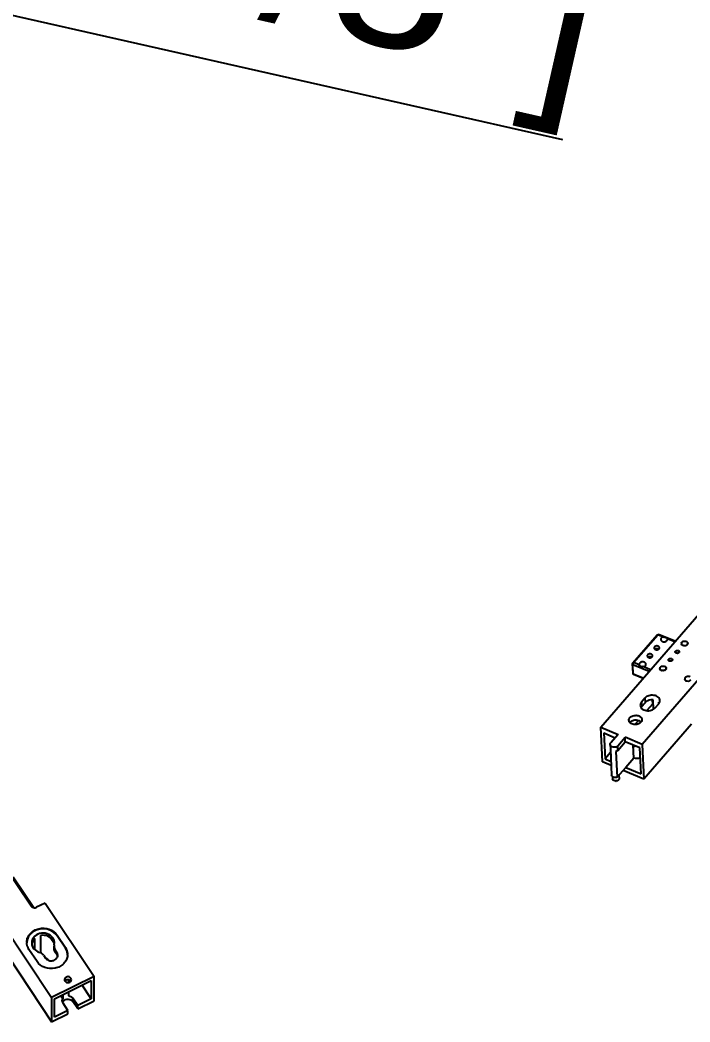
# Model space of a CAD drawing. Header units: millimetres. Extents: x 1409 to 26878, y 589 to 5187.
# Drawn here: x 12255.8 to 12461.2, y 1087 to 1394.4 of the extents above; entities that cross this region are included whole.
import ezdxf

# ---------------------------------------------------------------- set-up
doc = ezdxf.new("R2010")
doc.units = ezdxf.units.MM
doc.layers.add('02___PRT_ALL_AXES', color=7, linetype='Continuous')
doc.styles.get("Standard").update_dxf_attribs({"font": 'arial.ttf'})
doc.dimstyles.new('ISO-25', dxfattribs={"dimtxt": 50, "dimasz": 50, "dimexe": 1.25, "dimexo": 0.625, "dimtad": 1, "dimtxsty": 'Standard', "dimcen": 2.5, "dimadec": 0, "dimazin": 0, "dimtfac": 1, "dimtmove": 0, "dimatfit": 3, "dimfxl": 1, "dimarcsym": 0})

# ---------------------------------------------------------------- blocks, each defined once
blk = doc.blocks.new('*D66')
at = {"color": 0, "lineweight": -2, "transparency": 16777216}
for p, q in [((11954.53, 1463.33), (11905.76, 1474.36)), ((12003.29, 1452.31), (12011.1, 1450.54)), ((12422.23, 1357.59), (12059.87, 1439.52))]:
    blk.add_line(p, q, dxfattribs=at)
at = {"color": 0, "transparency": 16777216}
for points in [[(11956.36, 1471.46), (11952.69, 1455.21), (12003.29, 1452.31)], [(12061.7, 1447.65), (12058.03, 1431.39), (12011.1, 1450.54)]]:
    blk.add_solid(points, dxfattribs=at)
at = {"layer": 'Defpoints', "color": 0, "transparency": 16777216}
for p in [(12003.29, 1452.31), (12011.1, 1450.54)]:
    blk.add_point(p, dxfattribs=at)
at = {"color": 0, "transparency": 16777216, "insert": (12272.82, 1425.7), "char_height": 50, "attachment_point": 5, "rotation": 347.2603}
blk.add_mtext('∅8 [∅3/8"]', dxfattribs=at)

msp = doc.modelspace()

# ---------------------------------------------------------------- linework, layer by layer
at = {"color": 7, "linetype": 'Continuous'}
for p, q in [((12433.8866, 1177.4059), (12611.7682, 1383.209)), ((12624.4875, 1377.899), (12446.6059, 1172.096)), ((12443.737, 1197.1374), (12451.1432, 1205.7061)), ((12443.9407, 1197.2257), (12451.3469, 1205.7944)), ((12451.1432, 1205.7061), (12451.3469, 1205.7944)), ((12451.1995, 1205.754), (12451.4594, 1205.8902)), ((12453.0556, 1205.0811), (12451.3469, 1205.7944)), ((12456.6712, 1203.7669), (12451.5562, 1205.9023)), ((12458.5519, 1203.0587), (12458.5765, 1203.0649)), ((12458.5772, 1203.0555), (12458.5519, 1203.0587)), ((12458.5552, 1203.0272), (12458.5795, 1203.0342)), ((12458.5808, 1203.0248), (12458.5552, 1203.0272)), ((12458.5605, 1202.996), (12458.5843, 1203.0037)), ((12458.5862, 1202.9944), (12458.5605, 1202.996)), ((12458.5677, 1202.965), (12458.5911, 1202.9734)), ((12458.5935, 1202.9641), (12458.5677, 1202.965)), ((12458.5769, 1202.9342), (12458.5997, 1202.9434)), ((12458.6027, 1202.9342), (12458.5769, 1202.9342)), ((12458.5879, 1202.9039), (12458.6102, 1202.9137)), ((12458.6138, 1202.9047), (12458.5879, 1202.9039)), ((12458.6008, 1202.8739), (12458.6225, 1202.8844)), ((12458.6267, 1202.8755), (12458.6008, 1202.8739)), ((12458.6156, 1202.8444), (12458.6366, 1202.8556)), ((12458.6413, 1202.8468), (12458.6156, 1202.8444)), ((12458.6322, 1202.8155), (12458.6526, 1202.8273)), ((12458.6578, 1202.8187), (12458.6322, 1202.8155)), ((12458.6506, 1202.7871), (12458.6702, 1202.7995)), ((12458.676, 1202.7911), (12458.6506, 1202.7871)), ((12458.7964, 1202.6321), (12458.811, 1202.6475)), ((12458.8197, 1202.6405), (12458.7964, 1202.6321)), ((12458.8262, 1202.6092), (12458.8399, 1202.6251)), ((12458.849, 1202.6184), (12458.8262, 1202.6092)), ((12458.8574, 1202.5873), (12458.8701, 1202.6036)), ((12458.8797, 1202.5972), (12458.8574, 1202.5873)), ((12459.2336, 1202.4303), (12459.2356, 1202.4486)), ((12459.2482, 1202.4457), (12459.2336, 1202.4303)), ((12459.2761, 1202.4214), (12459.2769, 1202.4397)), ((12459.6738, 1202.4027), (12459.6647, 1202.4196)), ((12459.678, 1202.4208), (12459.6738, 1202.4027)), ((12459.7182, 1202.4075), (12459.708, 1202.4241)), ((12459.7213, 1202.4257), (12459.7182, 1202.4075)), ((12460.0954, 1202.5097), (12460.077, 1202.5221)), ((12460.0885, 1202.5272), (12460.0954, 1202.5097)), ((12460.1334, 1202.5273), (12460.1142, 1202.5391)), ((12460.1254, 1202.5445), (12460.1334, 1202.5273)), ((12460.4027, 1202.7449), (12460.4195, 1202.7314)), ((12460.444, 1202.7584), (12460.4193, 1202.7632)), ((12460.4264, 1202.7714), (12460.444, 1202.7584)), ((12460.5918, 1203.0576), (12460.5661, 1203.0544)), ((12460.5677, 1203.0638), (12460.5918, 1203.0576)), ((12460.5962, 1203.0891), (12460.5707, 1203.0852)), ((12460.5718, 1203.0946), (12460.5962, 1203.0891)), ((12460.5987, 1203.1207), (12460.5735, 1203.116)), ((12460.5739, 1203.1255), (12460.5987, 1203.1207)), ((12460.5742, 1203.1563), (12460.5993, 1203.1523)), ((12460.5993, 1203.1523), (12460.5743, 1203.1468)), ((12448.9888, 1199.0118), (12448.8751, 1199.0065)), ((12450.938, 1201.1798), (12450.5825, 1201.3282)), ((12451.1049, 1201.46), (12450.9911, 1201.4547)), ((12443.7467, 1193.9789), (12443.6131, 1196.8076)), ((12443.6131, 1196.8076), (12443.6928, 1196.5661)), ((12443.8264, 1193.7374), (12443.6928, 1196.5661)), ((12448.6563, 1194.494), (12443.6928, 1196.5661)), ((12443.737, 1197.1374), (12443.9407, 1197.2257)), ((12445.6494, 1196.5123), (12443.9407, 1197.2257)), ((12443.7467, 1193.9789), (12443.8264, 1193.7374)), ((12443.7529, 1193.9399), (12443.7467, 1193.9789)), ((12443.7529, 1193.9399), (12443.8388, 1193.6594)), ((12443.8388, 1193.6594), (12443.8264, 1193.7374)), ((12446.8951, 1192.4564), (12443.8264, 1193.7374)), ((12446.8155, 1192.3642), (12443.8983, 1193.5821)), ((12451.9392, 1195.408), (12451.9638, 1195.4142)), ((12451.9645, 1195.4048), (12451.9392, 1195.408)), ((12451.9425, 1195.3766), (12451.9668, 1195.3836)), ((12451.9681, 1195.3742), (12451.9425, 1195.3766)), ((12451.9478, 1195.3453), (12451.9716, 1195.353)), ((12451.9735, 1195.3437), (12451.9478, 1195.3453)), ((12451.955, 1195.3143), (12451.9784, 1195.3227)), ((12451.9808, 1195.3135), (12451.955, 1195.3143)), ((12451.9642, 1195.2836), (12451.987, 1195.2927)), ((12451.99, 1195.2836), (12451.9642, 1195.2836)), ((12451.9752, 1195.2532), (12451.9975, 1195.263)), ((12452.0011, 1195.254), (12451.9752, 1195.2532)), ((12451.9881, 1195.2233), (12452.0098, 1195.2337)), ((12452.014, 1195.2248), (12451.9881, 1195.2233)), ((12452.0029, 1195.1938), (12452.0239, 1195.2049)), ((12452.0286, 1195.1961), (12452.0029, 1195.1938)), ((12452.0195, 1195.1648), (12452.0399, 1195.1766)), ((12452.0451, 1195.168), (12452.0195, 1195.1648)), ((12452.0379, 1195.1365), (12452.0575, 1195.1488)), ((12452.0633, 1195.1404), (12452.0379, 1195.1365)), ((12452.1837, 1194.9814), (12452.1983, 1194.9968)), ((12452.207, 1194.9898), (12452.1837, 1194.9814)), ((12452.2135, 1194.9585), (12452.2272, 1194.9744)), ((12452.2363, 1194.9677), (12452.2135, 1194.9585)), ((12452.2447, 1194.9367), (12452.2574, 1194.9529)), ((12452.267, 1194.9465), (12452.2447, 1194.9367)), ((12452.6209, 1194.7796), (12452.6229, 1194.7979)), ((12452.6355, 1194.795), (12452.6209, 1194.7796)), ((12452.6634, 1194.7707), (12452.6642, 1194.789)), ((12453.0611, 1194.752), (12453.052, 1194.7689)), ((12453.0653, 1194.7702), (12453.0611, 1194.752)), ((12453.1055, 1194.7568), (12453.0953, 1194.7734)), ((12453.1086, 1194.775), (12453.1055, 1194.7568)), ((12453.4827, 1194.8591), (12453.4643, 1194.8715)), ((12453.4758, 1194.8765), (12453.4827, 1194.8591)), ((12453.5207, 1194.8766), (12453.5015, 1194.8884)), ((12453.5127, 1194.8938), (12453.5207, 1194.8766)), ((12453.79, 1195.0943), (12453.8068, 1195.0807)), ((12453.8313, 1195.1078), (12453.8066, 1195.1125)), ((12453.8137, 1195.1207), (12453.8313, 1195.1078)), ((12453.9791, 1195.4069), (12453.9534, 1195.4037)), ((12453.955, 1195.4132), (12453.9791, 1195.4069)), ((12453.9835, 1195.4384), (12453.958, 1195.4345)), ((12453.9591, 1195.444), (12453.9835, 1195.4384)), ((12453.986, 1195.47), (12453.9608, 1195.4653)), ((12453.9612, 1195.4748), (12453.986, 1195.47)), ((12453.9615, 1195.5056), (12453.9866, 1195.5017)), ((12453.9866, 1195.5017), (12453.9616, 1195.4962)), ((12459.5708, 1192.222), (12459.5954, 1192.2283)), ((12459.5961, 1192.2188), (12459.5708, 1192.222)), ((12459.5741, 1192.1906), (12459.5984, 1192.1976)), ((12459.5997, 1192.1882), (12459.5741, 1192.1906)), ((12459.5794, 1192.1593), (12459.6032, 1192.1671)), ((12459.6051, 1192.1577), (12459.5794, 1192.1593)), ((12459.5866, 1192.1283), (12459.61, 1192.1368)), ((12459.6124, 1192.1275), (12459.5866, 1192.1283)), ((12459.5958, 1192.0976), (12459.6186, 1192.1068)), ((12459.6216, 1192.0976), (12459.5958, 1192.0976)), ((12459.6068, 1192.0672), (12459.6291, 1192.0771)), ((12459.6327, 1192.068), (12459.6068, 1192.0672)), ((12459.6197, 1192.0373), (12459.6414, 1192.0478)), ((12459.6456, 1192.0389), (12459.6197, 1192.0373)), ((12459.6345, 1192.0078), (12459.6555, 1192.019)), ((12459.6602, 1192.0102), (12459.6345, 1192.0078)), ((12459.6511, 1191.9789), (12459.6714, 1191.9906)), ((12459.6767, 1191.982), (12459.6511, 1191.9789)), ((12459.6694, 1191.9505), (12459.6891, 1191.9629)), ((12459.6949, 1191.9544), (12459.6694, 1191.9505)), ((12459.8153, 1191.7954), (12459.8299, 1191.8109)), ((12459.8386, 1191.8039), (12459.8153, 1191.7954)), ((12459.845, 1191.7726), (12459.8587, 1191.7884)), ((12459.8679, 1191.7817), (12459.845, 1191.7726)), ((12459.8763, 1191.7507), (12459.889, 1191.7669)), ((12459.8986, 1191.7605), (12459.8763, 1191.7507)), ((12460.2525, 1191.5936), (12460.2545, 1191.6119)), ((12460.2671, 1191.6091), (12460.2525, 1191.5936)), ((12460.2949, 1191.5848), (12460.2958, 1191.6031)), ((12460.6927, 1191.566), (12460.6836, 1191.583)), ((12460.6969, 1191.5842), (12460.6927, 1191.566)), ((12460.7371, 1191.5708), (12460.7269, 1191.5874)), ((12460.7402, 1191.5891), (12460.7371, 1191.5708)), ((12461.1143, 1191.6731), (12461.0958, 1191.6855)), ((12461.1074, 1191.6906), (12461.1143, 1191.6731)), ((12461.1523, 1191.6907), (12461.1331, 1191.7024)), ((12461.1443, 1191.7079), (12461.1523, 1191.6907)), ((12447.3841, 1186.3469), (12446.3261, 1185.1228)), ((12446.3261, 1185.1228), (12446.3929, 1183.7084)), ((12447.4509, 1184.9325), (12446.3929, 1183.7084)), ((12447.3841, 1186.3469), (12447.4509, 1184.9325)), ((12449.7249, 1184.5135), (12447.9983, 1182.5158)), ((12449.6646, 1185.7912), (12449.7249, 1184.5135)), ((12449.7249, 1184.5135), (12450.0013, 1184.3981)), ((12450.0697, 1182.9509), (12449.935, 1185.8039)), ((12450.5658, 1183.3528), (12451.6239, 1184.5769)), ((12451.6529, 1184.6285), (12451.6309, 1185.096)), ((12434.3875, 1166.7985), (12433.8866, 1177.4059)), ((12433.8866, 1177.4059), (12439.1863, 1175.1934)), ((12445.4044, 1179.5148), (12444.3079, 1178.2462)), ((12461.6547, 1178.32), (12447.1068, 1161.4886)), ((12434.8013, 1175.6376), (12435.177, 1167.682)), ((12434.8013, 1175.6376), (12438.3057, 1174.1746)), ((12439.1863, 1175.1934), (12436.938, 1172.5922)), ((12439.0578, 1171.7072), (12441.3062, 1174.3085)), ((12441.3729, 1172.8941), (12441.3062, 1174.3085)), ((12446.6059, 1172.096), (12441.3062, 1174.3085)), ((12436.7493, 1172.0908), (12436.8161, 1170.6764)), ((12439.1246, 1170.2929), (12439.0578, 1171.7072)), ((12439.1246, 1170.2929), (12441.3729, 1172.8941)), ((12445.8247, 1171.0357), (12441.3729, 1172.8941)), ((12443.9944, 1167.8706), (12443.8051, 1171.8788)), ((12443.973, 1171.4922), (12443.9578, 1171.815)), ((12446.6059, 1172.096), (12447.1068, 1161.4886)), ((12436.8669, 1169.6372), (12435.177, 1167.682)), ((12436.82, 1170.6303), (12436.8163, 1170.6764)), ((12446.2004, 1163.0801), (12445.8247, 1171.0357)), ((12438.4667, 1160.9059), (12438.4598, 1160.906)), ((12438.5907, 1160.9118), (12438.5976, 1160.9125)), ((12250.4143, 1135.6982), (12259.1643, 1122.5732)), ((12253.7199, 1131.526), (12260.0287, 1122.0628)), ((12263.4699, 1123.476), (12260.8718, 1122.1769)), ((12263.4699, 1123.476), (12278.4699, 1100.976)), ((12250.4795, 1116.9808), (12265.4795, 1094.4808)), ((12262.0387, 1113.4895), (12262.0387, 1108.2171)), ((12266.2996, 1110.9994), (12265.0669, 1112.8485)), ((12248.634, 1112.249), (12265.4795, 1086.9808)), ((12260.3066, 1109.1925), (12260.3066, 1112.6234)), ((12278.4699, 1100.976), (12265.4795, 1094.4808)), ((12278.4699, 1093.476), (12278.4699, 1100.976)), ((12266.3456, 1094.0388), (12277.6039, 1099.668)), ((12270.6227, 1100.0017), (12270.6227, 1099.099)), ((12277.6039, 1094.043), (12274.7914, 1098.2617)), ((12277.6039, 1099.668), (12277.6039, 1094.043)), ((12265.4795, 1094.4808), (12265.4795, 1086.9808)), ((12268.2962, 1095.0141), (12268.8906, 1094.1225)), ((12268.8906, 1095.3113), (12268.8906, 1094.1225)), ((12270.6227, 1096.1773), (12270.6227, 1094.9885)), ((12266.3456, 1088.4138), (12266.3456, 1094.0388)), ((12270.4592, 1090.4706), (12268.9592, 1092.7206)), ((12273.4903, 1091.9861), (12271.9903, 1094.2361)), ((12271.9903, 1093.2361), (12271.9903, 1094.2361)), ((12273.4903, 1090.9861), (12271.9903, 1093.2361)), ((12277.6039, 1094.043), (12273.4903, 1091.9861)), ((12273.4903, 1090.9861), (12278.4699, 1093.476)), ((12273.4903, 1090.9861), (12273.4903, 1091.9861)), ((12265.4795, 1086.9808), (12270.4592, 1089.4706)), ((12270.4592, 1090.4706), (12266.3456, 1088.4138)), ((12270.4592, 1089.4706), (12270.4592, 1090.4706))]:
    msp.add_line(p, q, dxfattribs=at)
for centre, radius, start, end in [((12459.0743, 1203.0976), 0.4989, 182.70362, 183.760881), ((12459.0756, 1203.0978), 0.5002, 184.849196, 187.296388), ((12459.0798, 1203.0983), 0.5044, 188.380926, 190.814669), ((12459.0866, 1203.0997), 0.5114, 191.891196, 194.302671), ((12459.0961, 1203.1023), 0.5212, 195.367379, 197.748415), ((12459.1081, 1203.1062), 0.5339, 198.797839, 201.141111), ((12459.1225, 1203.112), 0.5493, 202.172201, 204.471382), ((12459.1365, 1203.1184), 0.5648, 205.478621, 206.842434), ((12459.1425, 1203.1215), 0.5715, 206.841563, 207.727753), ((12459.1573, 1203.1295), 0.5883, 208.718596, 210.914987), ((12459.1773, 1203.1417), 0.6118, 211.877603, 214.017516), ((12459.1987, 1203.1564), 0.6377, 214.954464, 217.035923), ((12459.3162, 1203.268), 0.8002, 229.058971, 230.848159), ((12459.3399, 1203.2975), 0.8379, 231.629795, 233.36487), ((12459.3629, 1203.3288), 0.8768, 234.122975, 235.806327), ((12459.385, 1203.3619), 0.9167, 236.542024, 238.176266), ((12459.4061, 1203.3964), 0.9571, 238.890759, 240.478659), ((12459.426, 1203.4319), 0.9978, 241.173206, 242.717627), ((12459.5017, 1203.612), 1.1934, 251.737729, 253.108402), ((12459.5117, 1203.6456), 1.2285, 253.710385, 255.054843), ((12459.5201, 1203.6774), 1.2614, 255.645804, 256.966769), ((12459.5268, 1203.7071), 1.2918, 257.547902, 258.848035), ((12459.532, 1203.7343), 1.3195, 259.420508, 260.702407), ((12459.5415, 1203.8282), 1.414, 273.773578, 274.997674), ((12459.5419, 1203.824), 1.4098, 275.541558, 276.029774), ((12459.5422, 1203.8213), 1.4071, 276.029682, 276.768982), ((12459.5433, 1203.8127), 1.3983, 277.314312, 278.54755), ((12459.5454, 1203.7991), 1.3846, 279.09621, 280.337567), ((12459.5872, 1203.6522), 1.2317, 290.168765, 291.510869), ((12459.6001, 1203.6198), 1.1968, 292.111749, 293.479806), ((12459.6139, 1203.5885), 1.1625, 294.093703, 295.225134), ((12459.6194, 1203.5767), 1.1495, 295.226758, 295.492137), ((12459.6316, 1203.5518), 1.1218, 296.115976, 297.544323), ((12459.65, 1203.517), 1.0825, 298.185343, 299.648132), ((12459.6701, 1203.4822), 1.0423, 300.305082, 301.805227), ((12459.6917, 1203.4478), 1.0017, 302.479407, 304.019838), ((12459.7639, 1203.3508), 0.8806, 309.372053, 311.050611), ((12459.7897, 1203.3215), 0.8416, 311.806532, 313.536572), ((12459.816, 1203.2942), 0.8037, 314.315921, 316.099859), ((12459.8364, 1203.2748), 0.7755, 316.907988, 317.516961), ((12459.8455, 1203.2664), 0.7632, 317.515325, 318.746385), ((12459.8687, 1203.2464), 0.7325, 319.572726, 321.470426), ((12459.8946, 1203.2261), 0.6997, 322.325536, 324.282221), ((12460.0396, 1203.1506), 0.5352, 343.94598, 346.285308), ((12460.0522, 1203.1477), 0.5223, 347.333109, 349.710848), ((12460.0598, 1203.1463), 0.5146, 350.776377, 351.247005), ((12460.0628, 1203.1459), 0.5116, 351.245677, 353.184089), ((12460.0694, 1203.1451), 0.5049, 354.25872, 356.690713), ((12460.0755, 1203.1449), 0.4988, 1.309148, 2.703581), ((12460.0738, 1203.1449), 0.5005, 357.774659, 0.220964), ((12448.9862, 1197.852), 1.1598, 95.497787, 95.820746), ((12448.987, 1197.8475), 1.1643, 89.354006, 89.910371), ((12451.1023, 1200.3002), 1.1598, 95.497787, 95.820746), ((12451.103, 1200.2957), 1.1643, 89.354006, 89.910371), ((12452.4616, 1195.447), 0.4989, 182.70362, 183.760881), ((12452.4629, 1195.4471), 0.5002, 184.849196, 187.296388), ((12452.4671, 1195.4477), 0.5044, 188.380926, 190.814669), ((12452.4739, 1195.4491), 0.5114, 191.891196, 194.302671), ((12452.4834, 1195.4516), 0.5212, 195.367379, 197.748415), ((12452.4954, 1195.4556), 0.5339, 198.797839, 201.141111), ((12452.5098, 1195.4613), 0.5493, 202.172201, 204.471382), ((12452.5238, 1195.4678), 0.5648, 205.478621, 206.842434), ((12452.5298, 1195.4708), 0.5715, 206.841563, 207.727753), ((12452.5446, 1195.4788), 0.5883, 208.718596, 210.914987), ((12452.5646, 1195.4911), 0.6118, 211.877603, 214.017516), ((12452.586, 1195.5058), 0.6377, 214.954464, 217.035923), ((12452.7035, 1195.6174), 0.8002, 229.058971, 230.848159), ((12452.7272, 1195.6468), 0.8379, 231.629795, 233.36487), ((12452.7502, 1195.6782), 0.8768, 234.122975, 235.806327), ((12452.7723, 1195.7112), 0.9167, 236.542024, 238.176266), ((12452.7934, 1195.7457), 0.9571, 238.890759, 240.478659), ((12452.8133, 1195.7812), 0.9978, 241.173206, 242.717627), ((12452.889, 1195.9613), 1.1934, 251.737729, 253.108402), ((12452.899, 1195.9949), 1.2285, 253.710385, 255.054843), ((12452.9074, 1196.0268), 1.2614, 255.645804, 256.966769), ((12452.9141, 1196.0564), 1.2918, 257.547902, 258.848035), ((12452.9193, 1196.0836), 1.3195, 259.420508, 260.702407), ((12452.9288, 1196.1776), 1.414, 273.773578, 274.997674), ((12452.9292, 1196.1733), 1.4098, 275.541558, 276.029774), ((12452.9295, 1196.1707), 1.4071, 276.029682, 276.768982), ((12452.9306, 1196.162), 1.3983, 277.314312, 278.54755), ((12452.9327, 1196.1485), 1.3846, 279.09621, 280.337567), ((12452.9745, 1196.0016), 1.2317, 290.168765, 291.510869), ((12452.9874, 1195.9692), 1.1968, 292.111749, 293.479806), ((12453.0012, 1195.9378), 1.1625, 294.093703, 295.225134), ((12453.0067, 1195.926), 1.1495, 295.226758, 295.492137), ((12453.0189, 1195.9011), 1.1218, 296.115976, 297.544323), ((12453.0373, 1195.8663), 1.0825, 298.185343, 299.648132), ((12453.0574, 1195.8315), 1.0423, 300.305082, 301.805227), ((12453.079, 1195.7971), 1.0017, 302.479407, 304.019838), ((12453.1512, 1195.7001), 0.8806, 309.372053, 311.050611), ((12453.177, 1195.6708), 0.8416, 311.806532, 313.536572), ((12453.2033, 1195.6436), 0.8037, 314.315921, 316.099859), ((12453.2237, 1195.6241), 0.7755, 316.907988, 317.516961), ((12453.2328, 1195.6157), 0.7632, 317.515325, 318.746385), ((12453.256, 1195.5958), 0.7325, 319.572726, 321.470426), ((12453.2819, 1195.5755), 0.6997, 322.325536, 324.282221), ((12453.4269, 1195.5), 0.5352, 343.94598, 346.285308), ((12453.4395, 1195.497), 0.5223, 347.333109, 349.710848), ((12453.4471, 1195.4956), 0.5146, 350.776377, 351.247005), ((12453.4501, 1195.4952), 0.5116, 351.245677, 353.184089), ((12453.4567, 1195.4945), 0.5049, 354.25872, 356.690713), ((12453.4628, 1195.4942), 0.4988, 1.309148, 2.703581), ((12453.4611, 1195.4942), 0.5005, 357.774659, 0.220964), ((12460.0932, 1192.261), 0.4989, 182.70362, 183.760881), ((12460.0945, 1192.2611), 0.5002, 184.849196, 187.296388), ((12460.0986, 1192.2617), 0.5044, 188.380926, 190.814669), ((12460.1055, 1192.2631), 0.5114, 191.891196, 194.302671), ((12460.115, 1192.2656), 0.5212, 195.367379, 197.748415), ((12460.127, 1192.2696), 0.5339, 198.797839, 201.141111), ((12460.1414, 1192.2753), 0.5493, 202.172201, 204.471382), ((12460.1554, 1192.2818), 0.5647, 205.478606, 206.836117), ((12460.1614, 1192.2849), 0.5715, 206.83527, 207.727763), ((12460.1762, 1192.2929), 0.5883, 208.718596, 210.914987), ((12460.1962, 1192.3051), 0.6118, 211.877603, 214.017516), ((12460.2176, 1192.3198), 0.6377, 214.954464, 217.035923), ((12460.3351, 1192.4314), 0.8002, 229.058971, 230.848159), ((12460.3587, 1192.4608), 0.8379, 231.629795, 233.36487), ((12460.3818, 1192.4922), 0.8768, 234.122975, 235.806327), ((12460.4039, 1192.5253), 0.9167, 236.542024, 238.176266), ((12460.425, 1192.5598), 0.9571, 238.890759, 240.478659), ((12460.4449, 1192.5953), 0.9978, 241.173206, 242.717627), ((12460.5206, 1192.7754), 1.1934, 251.737729, 253.108402), ((12460.5306, 1192.809), 1.2285, 253.710385, 255.054843), ((12460.539, 1192.8408), 1.2614, 255.645804, 256.966769), ((12460.5457, 1192.8705), 1.2918, 257.547902, 258.848035), ((12460.5509, 1192.8977), 1.3195, 259.420508, 260.702407), ((12460.5604, 1192.9916), 1.414, 273.773578, 274.997674), ((12460.5608, 1192.9874), 1.4098, 275.541558, 276.026988), ((12460.5611, 1192.9847), 1.4071, 276.026894, 276.76898), ((12460.5622, 1192.976), 1.3983, 277.314312, 278.54755), ((12460.5643, 1192.9625), 1.3846, 279.09621, 280.337567), ((12460.606, 1192.8156), 1.2317, 290.168765, 291.510869), ((12460.619, 1192.7832), 1.1968, 292.111749, 293.479806), ((12460.6328, 1192.7519), 1.1626, 294.093718, 295.220094), ((12460.6383, 1192.7401), 1.1495, 295.2217, 295.492133), ((12460.6505, 1192.7152), 1.1218, 296.115976, 297.544323), ((12460.6689, 1192.6804), 1.0825, 298.185343, 299.648132), ((12445.0291, 1166.9949), 4.6196, 103.214997, 105.194166), ((12443.2364, 1174.6411), 3.2339, 283.166965, 291.11648), ((12438.4627, 1162.3283), 1.4223, 269.880493, 271.657387), ((12438.4632, 1162.3166), 1.4105, 271.65223, 275.467557)]:
    msp.add_arc(centre, radius, start, end, dxfattribs=at)
for points, knots in [([(12451.1432, 1205.7061), (12451.1478, 1205.7115), (12451.1646, 1205.7296), (12451.1838, 1205.7458), (12451.1995, 1205.754)], [0, 0, 0, 0, 0.28425952, 1, 1, 1, 1]), ([(12451.3469, 1205.7944), (12451.3561, 1205.8051), (12451.3895, 1205.8413), (12451.4281, 1205.8738), (12451.4594, 1205.8902)], [0, 0, 0, 0, 0.28454662, 1, 1, 1, 1]), ([(12451.4594, 1205.8902), (12451.468, 1205.8947), (12451.4979, 1205.9083), (12451.5347, 1205.9113), (12451.5562, 1205.9023)], [0, 0, 0, 0, 0.29390577, 1, 1, 1, 1]), ([(12448.8686, 1199.0058), (12448.8262, 1199.0015), (12448.6647, 1198.9761), (12448.5075, 1198.9148), (12448.4067, 1198.8481)], [0, 0, 0, 0, 0.26059901, 1, 1, 1, 1]), ([(12449.471, 1198.8978), (12449.4368, 1198.9161), (12449.2884, 1198.9827), (12449.1237, 1199.0104), (12449.0001, 1199.0118)], [0, 0, 0, 0, 0.2386502, 1, 1, 1, 1]), ([(12450.9846, 1201.454), (12450.9422, 1201.4497), (12450.7807, 1201.4243), (12450.6235, 1201.3631), (12450.5227, 1201.2963)], [0, 0, 0, 0, 0.26059901, 1, 1, 1, 1]), ([(12451.5871, 1201.346), (12451.5529, 1201.3643), (12451.4044, 1201.4309), (12451.2398, 1201.4586), (12451.1162, 1201.46)], [0, 0, 0, 0, 0.2386502, 1, 1, 1, 1]), ([(12443.6131, 1196.8076), (12443.6119, 1196.8341), (12443.6185, 1196.8924), (12443.6524, 1197.0067), (12443.6969, 1197.091), (12443.737, 1197.1374)], [0, 0, 0, 0, 0.22246096, 0.48559547, 1, 1, 1, 1]), ([(12443.6928, 1196.5661), (12443.6903, 1196.6191), (12443.7036, 1196.7355), (12443.7548, 1196.9092), (12443.8333, 1197.0784), (12443.9024, 1197.1815), (12443.9407, 1197.2257)], [0, 0, 0, 0, 0.2220414, 0.48469536, 0.75548733, 1, 1, 1, 1]), ([(12443.8983, 1193.5821), (12443.8844, 1193.5879), (12443.8576, 1193.6106), (12443.8442, 1193.6419), (12443.8388, 1193.6594)], [0, 0, 0, 0, 0.4510447, 1, 1, 1, 1]), ([(12452.0012, 1185.5798), (12451.983, 1185.9661), (12451.4765, 1186.7984), (12450.116, 1187.2934), (12448.6163, 1187.2128), (12447.6918, 1186.7029), (12447.3841, 1186.3469)], [0, 0, 0, 0, 0.20830594, 0.46519412, 0.74654448, 1, 1, 1, 1]), ([(12446.3261, 1185.1228), (12446.2628, 1185.0496), (12446.047, 1184.7591), (12445.9363, 1184.3848), (12445.9487, 1184.1199)], [0, 0, 0, 0, 0.2673484, 1, 1, 1, 1]), ([(12445.9487, 1184.1199), (12445.9669, 1183.7336), (12446.4735, 1182.9012), (12447.834, 1182.4063), (12449.3336, 1182.4869), (12450.2582, 1182.9968), (12450.5658, 1183.3528)], [0, 0, 0, 0, 0.20830594, 0.46519412, 0.74654448, 1, 1, 1, 1]), ([(12449.935, 1185.8039), (12449.6951, 1185.8233), (12448.8056, 1185.8057), (12447.8779, 1185.4266), (12447.4509, 1184.9325)], [0, 0, 0, 0, 0.26925521, 1, 1, 1, 1]), ([(12451.6239, 1184.5769), (12451.6872, 1184.6501), (12451.9029, 1184.9405), (12452.0137, 1185.3149), (12452.0012, 1185.5798)], [0, 0, 0, 0, 0.2673484, 1, 1, 1, 1]), ([(12436.7493, 1172.0908), (12436.743, 1172.2232), (12436.7986, 1172.4104), (12436.9063, 1172.5556), (12436.938, 1172.5922)], [0, 0, 0, 0, 0.73291309, 1, 1, 1, 1]), ([(12439.0578, 1171.7072), (12438.904, 1171.5292), (12438.4417, 1171.2743), (12437.6919, 1171.234), (12437.0116, 1171.4814), (12436.7584, 1171.8976), (12436.7493, 1172.0908)], [0, 0, 0, 0, 0.2534789, 0.53480631, 0.7917086, 1, 1, 1, 1]), ([(12439.1246, 1170.2929), (12439.0882, 1170.2508), (12438.9155, 1170.0837), (12438.692, 1169.9748), (12438.5159, 1169.9224)], [0, 0, 0, 0, 0.23246332, 1, 1, 1, 1]), ([(12438.1685, 1160.9375), (12437.995, 1160.9759), (12437.6811, 1161.1063), (12437.5035, 1161.4204), (12437.4966, 1161.5658)], [0, 0, 0, 0, 0.54954575, 1, 1, 1, 1]), ([(12439.3434, 1161.259), (12439.3018, 1161.2109), (12439.093, 1161.0242), (12438.8109, 1160.9329), (12438.5976, 1160.9125)], [0, 0, 0, 0, 0.22894773, 1, 1, 1, 1]), ([(12259.1643, 1122.5732), (12259.3328, 1122.3204), (12259.9157, 1121.9533), (12260.5872, 1122.0346), (12260.8718, 1122.1769)], [0, 0, 0, 0, 0.48838259, 1, 1, 1, 1]), ([(12270.6227, 1094.9885), (12270.7615, 1094.9783), (12271.2841, 1094.8877), (12271.7735, 1094.5614), (12271.9903, 1094.2361)], [0, 0, 0, 0, 0.26267449, 1, 1, 1, 1]), ([(12269.0864, 1093.401), (12269.4432, 1093.8038), (12270.5926, 1094.2414), (12271.696, 1093.6775), (12271.9903, 1093.2361)], [0, 0, 0, 0, 0.50360057, 1, 1, 1, 1])]:
    msp.add_open_spline(points, degree=3, knots=knots, dxfattribs=at)
for points in [[(12446.3929, 1183.7084), (12446.3134, 1183.6165), (12446.2426, 1183.516), (12446.1846, 1183.4093)], [(12451.8129, 1184.88), (12451.7586, 1184.9569), (12451.6972, 1185.0292), (12451.6309, 1185.096)], [(12445.9708, 1167.9431), (12445.3307, 1167.7854), (12444.6443, 1167.7598), (12443.9944, 1167.8706)], [(12438.4598, 1160.906), (12438.3621, 1160.9063), (12438.2638, 1160.9164), (12438.1685, 1160.9375)], [(12439.4944, 1161.6602), (12439.5012, 1161.5175), (12439.4368, 1161.3671), (12439.3434, 1161.259)], [(12269.5483, 1099.5313), (12269.6044, 1099.622), (12269.6778, 1099.7035), (12269.761, 1099.7703)], [(12269.761, 1099.7703), (12269.8787, 1099.8648), (12270.0203, 1099.9337), (12270.1662, 1099.9726)], [(12270.1662, 1099.9726), (12270.4591, 1100.0505), (12270.8071, 1100.0086), (12271.0677, 1099.8538)], [(12271.0677, 1099.8538), (12271.1918, 1099.7801), (12271.304, 1099.6781), (12271.384, 1099.558)], [(12268.7247, 1093.4784), (12268.7247, 1093.7001), (12268.785, 1093.9276), (12268.8906, 1094.1225)], [(12268.9592, 1092.7206), (12268.8125, 1092.9406), (12268.7247, 1093.214), (12268.7247, 1093.4784)], [(12268.8256, 1092.9853), (12268.8878, 1093.1366), (12268.9779, 1093.2786), (12269.0864, 1093.401)]]:
    msp.add_open_spline(points, degree=3, dxfattribs=at)
at = {"layer": '02___PRT_ALL_AXES', "color": 7, "linetype": 'Continuous'}
for p, q in [((12454.3308, 1204.4114), (12454.3019, 1204.5608)), ((12456.5472, 1203.6235), (12454.3019, 1204.5608)), ((12460.2793, 1203.6392), (12460.3689, 1203.5691)), ((12445.6205, 1196.6617), (12445.6494, 1196.5123)), ((12449.1409, 1195.0547), (12446.8957, 1195.9921)), ((12453.6666, 1195.9885), (12453.7562, 1195.9184)), ((12436.82, 1170.6303), (12437.1923, 1162.7455)), ((12438.5159, 1169.9224), (12438.8882, 1162.0375)), ((12437.0535, 1165.6855), (12434.3875, 1166.7985)), ((12435.177, 1167.682), (12436.995, 1166.923)), ((12438.8882, 1162.0375), (12441.5333, 1165.0978)), ((12441.5366, 1165.0271), (12441.5333, 1165.0978)), ((12443.9944, 1167.8706), (12441.5366, 1165.0271)), ((12437.4619, 1162.2998), (12437.4966, 1161.5658)), ((12439.446, 1162.6829), (12439.4943, 1161.6602)), ((12447.1068, 1161.4886), (12440.7187, 1164.1554)), ((12441.5366, 1165.0271), (12446.2004, 1163.0801)), ((12267.1798, 1113.5809), (12269.6798, 1109.8309)), ((12267.1798, 1113.5809), (12267.1798, 1113.3809)), ((12269.6798, 1109.6309), (12267.1798, 1113.3809)), ((12266.2806, 1110.6163), (12266.2312, 1110.188)), ((12266.2312, 1109.513), (12266.2312, 1110.188)), ((12266.2806, 1110.6163), (12266.3491, 1111.2159)), ((12269.6798, 1109.8309), (12269.6798, 1109.6309)), ((12261.0196, 1105.5008), (12258.5196, 1109.2508)), ((12263.102, 1107.3734), (12263.6177, 1106.5998)), ((12267.0818, 1108.3319), (12266.5661, 1109.1054)), ((12266.5661, 1109.1054), (12266.5661, 1108.4304)), ((12267.0818, 1107.6569), (12266.5661, 1108.4304)), ((12267.0818, 1108.3319), (12267.0818, 1107.6569))]:
    msp.add_line(p, q, dxfattribs=at)
for centre, radius, start, end in [((12459.0734, 1203.0978), 0.498, 177.592556, 182.732211), ((12459.0756, 1203.0977), 0.5002, 171.15205, 177.587429), ((12459.0783, 1203.0982), 0.5029, 182.744166, 191.249521), ((12459.09, 1203.0954), 0.5148, 166.761286, 171.143102), ((12459.0928, 1203.1011), 0.5177, 191.252758, 198.452203), ((12459.1167, 1203.089), 0.5422, 161.353814, 166.750536), ((12459.1167, 1203.1093), 0.543, 198.471295, 206.91711), ((12459.1428, 1203.0804), 0.5697, 158.066642, 161.369995), ((12459.4361, 1202.827), 0.9624, 125.129941, 127.527479), ((12459.5213, 1203.6827), 1.2667, 256.960488, 258.8102), ((12459.6264, 1203.5597), 1.1312, 294.196163, 296.197562), ((12459.7695, 1202.8879), 0.9079, 55.837649, 59.128234), ((12459.8605, 1203.006), 0.7586, 45.062425, 47.923574), ((12459.8903, 1203.0357), 0.7166, 40.803839, 45.075628), ((12460.0313, 1203.1323), 0.545, 21.496734, 24.960553), ((12460.0433, 1203.1371), 0.532, 17.9648, 21.496191), ((12460.0583, 1203.1418), 0.5163, 10.612977, 17.980912), ((12460.0605, 1203.147), 0.514, 347.061968, 351.14525), ((12460.0719, 1203.1444), 0.5025, 2.741881, 10.606479), ((12460.0745, 1203.1448), 0.4998, 351.149871, 358.835704), ((12460.0762, 1203.1447), 0.4981, 358.841957, 2.731976), ((12452.8234, 1195.1764), 0.9624, 125.129941, 127.527479), ((12453.1568, 1195.2373), 0.9079, 55.837649, 59.128234), ((12453.2478, 1195.3553), 0.7586, 45.062425, 47.923574), ((12453.2776, 1195.385), 0.7166, 40.803839, 45.075628), ((12452.4607, 1195.4472), 0.498, 177.592556, 182.732211), ((12452.4629, 1195.447), 0.5002, 171.15205, 177.587429), ((12452.4656, 1195.4475), 0.5029, 182.744166, 191.249521), ((12452.4773, 1195.4447), 0.5148, 166.761286, 171.143102), ((12452.4801, 1195.4504), 0.5177, 191.252758, 198.452203), ((12452.504, 1195.4383), 0.5422, 161.353814, 166.750536), ((12452.504, 1195.4586), 0.543, 198.471295, 206.91711), ((12452.5301, 1195.4297), 0.5697, 158.066642, 161.369995), ((12452.9086, 1196.032), 1.2667, 256.960488, 258.8102), ((12453.0137, 1195.909), 1.1312, 294.196163, 296.197562), ((12453.4186, 1195.4817), 0.545, 21.496734, 24.960553), ((12453.4306, 1195.4864), 0.532, 17.9648, 21.496191), ((12453.4456, 1195.4911), 0.5163, 10.612977, 17.980912), ((12453.4478, 1195.4963), 0.514, 347.061968, 351.14525), ((12453.4592, 1195.4937), 0.5025, 2.741881, 10.606479), ((12453.4618, 1195.4941), 0.4998, 351.149871, 358.835704), ((12453.4635, 1195.494), 0.4981, 358.841957, 2.731976), ((12460.4549, 1191.9904), 0.9624, 125.129941, 127.527479), ((12460.0923, 1192.2612), 0.498, 177.592556, 182.732211), ((12460.0945, 1192.2611), 0.5002, 171.15205, 177.587429), ((12460.0972, 1192.2616), 0.5029, 182.744166, 191.249521), ((12460.1089, 1192.2588), 0.5148, 166.761286, 171.143102), ((12460.1117, 1192.2645), 0.5177, 191.252758, 198.452203), ((12460.1464, 1192.2493), 0.5534, 158.012063, 166.699688), ((12460.1356, 1192.2727), 0.543, 198.471295, 206.91711), ((12460.5402, 1192.846), 1.2667, 256.960488, 258.8102), ((12460.6453, 1192.7231), 1.1312, 294.196163, 296.197562), ((12443.9352, 1178.0019), 1.4358, 139.147772, 142.942338), ((12437.806, 1162.8204), 0.6183, 186.954405, 190.257429), ((12261.6013, 1111.4161), 3.7516, 180.003287, 183.016956), ((12263.7004, 1110.539), 2.6494, 8.889018, 14.040329), ((12268.1043, 1109.5123), 1.8731, 179.980062, 182.732276), ((12265.7162, 1106.7461), 1.6414, 23.795461, 33.70389), ((12265.7804, 1106.7741), 1.5715, 13.076667, 23.804619), ((12265.8428, 1107.4656), 1.507, 0.011071, 11.524019), ((12266.6104, 1107.6657), 3.7394, 356.835615, 0.002692), ((12263.0249, 1104.7133), 1.89, 42.425977, 54.018742)]:
    msp.add_arc(centre, radius, start, end, dxfattribs=at)
for points, knots in [([(12453.0556, 1205.0811), (12452.9886, 1205.069), (12452.7445, 1205.0075), (12452.5121, 1204.8729), (12452.3916, 1204.7336)], [0, 0, 0, 0, 0.27001258, 1, 1, 1, 1]), ([(12453.0556, 1205.0811), (12453.1889, 1205.105), (12453.3986, 1205.0842), (12453.6555, 1205.007), (12453.8358, 1204.9378), (12453.9967, 1204.8657), (12454.1334, 1204.787), (12454.2416, 1204.6886), (12454.2867, 1204.6049), (12454.3019, 1204.5608)], [0, 0, 0, 0, 0.28641113, 0.43041055, 0.56890615, 0.69428466, 0.80343928, 0.90142372, 1, 1, 1, 1]), ([(12450.3341, 1202.0527), (12450.2934, 1202.0056), (12450.2277, 1201.9018), (12450.2069, 1201.7795), (12450.2096, 1201.7218)], [0, 0, 0, 0, 0.51854118, 1, 1, 1, 1]), ([(12451.8578, 1201.7996), (12451.8548, 1201.862), (12451.8172, 1201.992), (12451.6809, 1202.1529), (12451.4838, 1202.2713), (12451.2451, 1202.3392), (12450.9864, 1202.3511), (12450.662, 1202.2949), (12450.4356, 1202.1702), (12450.3341, 1202.0527)], [0, 0, 0, 0, 0.10103983, 0.21092981, 0.33371124, 0.46798543, 0.6086167, 0.74872871, 1, 1, 1, 1]), ([(12452.3916, 1204.7336), (12452.3398, 1204.6737), (12452.2562, 1204.5415), (12452.2297, 1204.3859), (12452.2332, 1204.3124)], [0, 0, 0, 0, 0.51853254, 1, 1, 1, 1]), ([(12452.2332, 1204.3124), (12452.2369, 1204.233), (12452.2848, 1204.0675), (12452.4582, 1203.8627), (12452.7092, 1203.712), (12453.0129, 1203.6256), (12453.3422, 1203.6105), (12453.755, 1203.6821), (12454.0431, 1203.8407), (12454.1723, 1203.9902)], [0, 0, 0, 0, 0.10103961, 0.21092869, 0.33371101, 0.46798496, 0.60861607, 0.74872819, 1, 1, 1, 1]), ([(12454.1723, 1203.9902), (12454.2242, 1204.0502), (12454.3078, 1204.1823), (12454.3343, 1204.3379), (12454.3308, 1204.4114)], [0, 0, 0, 0, 0.5185327, 1, 1, 1, 1]), ([(12448.2181, 1199.6045), (12448.1773, 1199.5574), (12448.1116, 1199.4536), (12448.0908, 1199.3313), (12448.0935, 1199.2736)], [0, 0, 0, 0, 0.51854118, 1, 1, 1, 1]), ([(12448.0935, 1199.2736), (12448.0965, 1199.2112), (12448.1341, 1199.0811), (12448.2704, 1198.9203), (12448.4675, 1198.8018), (12448.7061, 1198.734), (12448.9649, 1198.7221), (12449.2893, 1198.7783), (12449.5156, 1198.903), (12449.6172, 1199.0204)], [0, 0, 0, 0, 0.10103983, 0.21092981, 0.33371124, 0.46798543, 0.6086167, 0.74872871, 1, 1, 1, 1]), ([(12449.7417, 1199.3514), (12449.7388, 1199.4137), (12449.7011, 1199.5438), (12449.5648, 1199.7047), (12449.3677, 1199.8231), (12449.1291, 1199.891), (12448.8703, 1199.9029), (12448.546, 1199.8466), (12448.3196, 1199.722), (12448.2181, 1199.6045)], [0, 0, 0, 0, 0.10103983, 0.21092981, 0.33371124, 0.46798543, 0.6086167, 0.74872871, 1, 1, 1, 1]), ([(12449.6172, 1199.0204), (12449.6579, 1199.0675), (12449.7236, 1199.1714), (12449.7444, 1199.2936), (12449.7417, 1199.3514)], [0, 0, 0, 0, 0.51854118, 1, 1, 1, 1]), ([(12450.2096, 1201.7218), (12450.2125, 1201.6594), (12450.2502, 1201.5293), (12450.3865, 1201.3685), (12450.5836, 1201.25), (12450.8222, 1201.1822), (12451.081, 1201.1703), (12451.4053, 1201.2265), (12451.6317, 1201.3512), (12451.7332, 1201.4686)], [0, 0, 0, 0, 0.10103983, 0.21092981, 0.33371124, 0.46798543, 0.6086167, 0.74872871, 1, 1, 1, 1]), ([(12451.7332, 1201.4686), (12451.774, 1201.5157), (12451.8397, 1201.6196), (12451.8605, 1201.7419), (12451.8578, 1201.7996)], [0, 0, 0, 0, 0.51854118, 1, 1, 1, 1]), ([(12457.8565, 1200.2988), (12457.7796, 1200.2098), (12457.5484, 1200.0823), (12457.1735, 1200.0622), (12456.8334, 1200.186), (12456.7068, 1200.394), (12456.7022, 1200.4906)], [0, 0, 0, 0, 0.25351061, 0.5348291, 0.79170859, 1, 1, 1, 1]), ([(12456.7966, 1200.7413), (12456.8735, 1200.8303), (12457.1047, 1200.9578), (12457.4796, 1200.9779), (12457.8197, 1200.8541), (12457.9463, 1200.6461), (12457.9509, 1200.5495)], [0, 0, 0, 0, 0.25351061, 0.5348291, 0.79170859, 1, 1, 1, 1]), ([(12445.7789, 1197.0829), (12445.7271, 1197.023), (12445.6435, 1196.8908), (12445.617, 1196.7352), (12445.6205, 1196.6617)], [0, 0, 0, 0, 0.5185327, 1, 1, 1, 1]), ([(12446.8957, 1195.9921), (12446.7626, 1195.9681), (12446.5648, 1195.9323), (12446.3004, 1195.9406), (12446.0546, 1196.0052), (12445.8523, 1196.1642), (12445.7159, 1196.3583), (12445.667, 1196.4615), (12445.6494, 1196.5123)], [0, 0, 0, 0, 0.27044566, 0.39982475, 0.52602569, 0.77341217, 0.89241083, 1, 1, 1, 1]), ([(12447.7181, 1196.7608), (12447.7144, 1196.8401), (12447.6664, 1197.0057), (12447.493, 1197.2104), (12447.2421, 1197.3612), (12446.9384, 1197.4475), (12446.6091, 1197.4627), (12446.1963, 1197.3911), (12445.9082, 1197.2324), (12445.7789, 1197.0829)], [0, 0, 0, 0, 0.10103961, 0.21092869, 0.33371101, 0.46798496, 0.60861607, 0.74872819, 1, 1, 1, 1]), ([(12446.8957, 1195.9921), (12446.9627, 1196.0041), (12447.2068, 1196.0656), (12447.4392, 1196.2002), (12447.5596, 1196.3395)], [0, 0, 0, 0, 0.27001258, 1, 1, 1, 1]), ([(12447.5596, 1196.3395), (12447.6115, 1196.3995), (12447.6951, 1196.5317), (12447.7216, 1196.6873), (12447.7181, 1196.7608)], [0, 0, 0, 0, 0.51853254, 1, 1, 1, 1]), ([(12455.7405, 1197.8506), (12455.6635, 1197.7616), (12455.4324, 1197.6341), (12455.0575, 1197.614), (12454.7174, 1197.7377), (12454.5908, 1197.9458), (12454.5862, 1198.0423)], [0, 0, 0, 0, 0.25351061, 0.5348291, 0.79170859, 1, 1, 1, 1]), ([(12454.6805, 1198.2931), (12454.7575, 1198.3821), (12454.9886, 1198.5096), (12455.3635, 1198.5297), (12455.7036, 1198.4059), (12455.8302, 1198.1979), (12455.8348, 1198.1013)], [0, 0, 0, 0, 0.25351061, 0.5348291, 0.79170859, 1, 1, 1, 1]), ([(12442.7824, 1180.3554), (12443.0286, 1180.6402), (12443.7682, 1181.0481), (12444.9679, 1181.1126), (12446.0563, 1180.7166), (12446.4616, 1180.0507), (12446.4761, 1179.7417)], [0, 0, 0, 0, 0.25345552, 0.53480588, 0.79169406, 1, 1, 1, 1]), ([(12442.4806, 1179.553), (12442.4706, 1179.765), (12442.5592, 1180.0645), (12442.7318, 1180.2968), (12442.7824, 1180.3554)], [0, 0, 0, 0, 0.7326516, 1, 1, 1, 1]), ([(12446.1743, 1178.9394), (12445.9281, 1178.6546), (12445.1885, 1178.2467), (12443.9888, 1178.1822), (12442.9004, 1178.5781), (12442.4951, 1179.244), (12442.4806, 1179.553)], [0, 0, 0, 0, 0.25345552, 0.53480588, 0.79169406, 1, 1, 1, 1]), ([(12442.8492, 1178.941), (12443.1921, 1179.3378), (12444.2781, 1179.7878), (12445.4137, 1179.602), (12445.8816, 1179.3156)], [0, 0, 0, 0, 0.48874819, 1, 1, 1, 1]), ([(12446.4761, 1179.7417), (12446.4861, 1179.5298), (12446.3975, 1179.2303), (12446.2249, 1178.998), (12446.1743, 1178.9394)], [0, 0, 0, 0, 0.7326516, 1, 1, 1, 1]), ([(12438.8882, 1162.0375), (12438.7613, 1161.9997), (12438.2715, 1161.9145), (12437.7174, 1162.045), (12437.445, 1162.2902)], [0, 0, 0, 0, 0.26543686, 1, 1, 1, 1]), ([(12257.8497, 1111.4159), (12257.8497, 1111.8882), (12258.0372, 1112.8568), (12258.8353, 1114.126), (12260.0514, 1115.097), (12262.0457, 1115.8683), (12264.7999, 1115.741), (12266.6187, 1114.4226), (12267.1798, 1113.5809)], [0, 0, 0, 0, 0.11565564, 0.23499568, 0.35995321, 0.49005656, 0.75229482, 1, 1, 1, 1]), ([(12267.1798, 1113.3809), (12266.6414, 1114.1886), (12264.9218, 1115.472), (12262.2906, 1115.6819), (12260.3344, 1115.0401), (12259.0967, 1114.1843), (12258.2177, 1113.0314), (12257.9322, 1112.1218), (12257.8771, 1111.6685)], [0, 0, 0, 0, 0.24653851, 0.50779566, 0.63809011, 0.76380072, 0.88403199, 1, 1, 1, 1]), ([(12266.3495, 1111.2159), (12266.3496, 1111.5633), (12266.2038, 1112.2772), (12265.3736, 1113.5234), (12263.5379, 1114.4237), (12261.1592, 1114.1419), (12259.9296, 1113.0326), (12259.6151, 1112.3736)], [0, 0, 0, 0, 0.11655664, 0.23706959, 0.49198153, 0.75502911, 1, 1, 1, 1]), ([(12265.9718, 1111.9108), (12265.6096, 1112.5297), (12264.356, 1113.5307), (12262.7867, 1113.6438), (12262.0387, 1113.4895)], [0, 0, 0, 0, 0.48425244, 1, 1, 1, 1]), ([(12258.5196, 1109.2508), (12258.421, 1109.3987), (12258.071, 1110.0021), (12257.8822, 1110.7002), (12257.8549, 1111.2186)], [0, 0, 0, 0, 0.25508366, 1, 1, 1, 1]), ([(12259.3498, 1111.2159), (12259.3499, 1110.5868), (12259.8716, 1109.2485), (12261.0781, 1108.534), (12261.7339, 1108.3429)], [0, 0, 0, 0, 0.47944173, 1, 1, 1, 1]), ([(12269.6798, 1109.8309), (12269.7878, 1109.669), (12270.1666, 1109.0075), (12270.3497, 1108.2328), (12270.3497, 1107.6659)], [0, 0, 0, 0, 0.25553988, 1, 1, 1, 1]), ([(12270.344, 1107.4593), (12270.3183, 1106.995), (12270.0848, 1106.0521), (12269.2477, 1104.8358), (12268.0203, 1103.9176), (12266.0421, 1103.2061), (12263.3438, 1103.372), (12261.5704, 1104.6747), (12261.0196, 1105.5008)], [0, 0, 0, 0, 0.11576306, 0.23549866, 0.36080742, 0.49101129, 0.75282248, 1, 1, 1, 1]), ([(12263.102, 1107.3734), (12263.0259, 1107.4875), (12262.667, 1107.9277), (12262.1451, 1108.2232), (12261.7339, 1108.3429)], [0, 0, 0, 0, 0.24261174, 1, 1, 1, 1]), ([(12263.6177, 1106.5998), (12263.8421, 1106.2632), (12264.5697, 1105.736), (12265.6714, 1105.6841), (12266.4691, 1105.9948), (12267.1006, 1106.4911), (12267.3497, 1107.0884), (12267.3497, 1107.4659)], [0, 0, 0, 0, 0.24869238, 0.51195581, 0.64256657, 0.76800981, 1, 1, 1, 1]), ([(12270.3445, 1107.6637), (12270.3171, 1108.1821), (12270.1281, 1108.8798), (12269.7784, 1109.4831), (12269.6798, 1109.6309)], [0, 0, 0, 0, 0.74504725, 1, 1, 1, 1]), ([(12271.384, 1100.433), (12271.2662, 1100.6098), (12270.8831, 1100.8864), (12270.1994, 1100.9194), (12269.601, 1100.5995), (12269.4247, 1100.1765), (12269.4247, 1099.9784)], [0, 0, 0, 0, 0.2494945, 0.5135215, 0.76731349, 1, 1, 1, 1]), ([(12269.5654, 1099.5237), (12269.6833, 1099.3469), (12270.0663, 1099.0703), (12270.75, 1099.0373), (12271.3484, 1099.3573), (12271.5247, 1099.7802), (12271.5247, 1099.9784)], [0, 0, 0, 0, 0.2494945, 0.5135215, 0.76731349, 1, 1, 1, 1])]:
    msp.add_open_spline(points, degree=3, knots=knots, dxfattribs=at)
for points in [[(12458.6143, 1203.2932), (12458.641, 1203.3594), (12458.6802, 1203.4213), (12458.7269, 1203.4753)], [(12458.8704, 1202.6033), (12458.7732, 1202.6693), (12458.6857, 1202.7587), (12458.6326, 1202.8635)], [(12458.7269, 1203.4753), (12458.7636, 1203.5177), (12458.8053, 1203.5561), (12458.8498, 1203.5903)], [(12459.2355, 1202.4486), (12459.1067, 1202.4784), (12458.9798, 1202.5291), (12458.8704, 1202.6033)], [(12458.8823, 1203.6141), (12459.2514, 1203.8739), (12459.848, 1203.899), (12460.2353, 1203.6672)], [(12460.09, 1202.5279), (12459.8409, 1202.4159), (12459.5434, 1202.387), (12459.2754, 1202.44)], [(12460.4228, 1202.7673), (12460.3419, 1202.6737), (12460.2368, 1202.5993), (12460.1258, 1202.5447)], [(12460.5615, 1203.0319), (12460.5392, 1202.9349), (12460.4879, 1202.8426), (12460.4228, 1202.7673)], [(12460.4327, 1203.5039), (12460.4696, 1203.4612), (12460.5015, 1203.4134), (12460.5253, 1203.3623)], [(12456.7022, 1200.4906), (12456.698, 1200.5798), (12456.7382, 1200.6737), (12456.7966, 1200.7413)], [(12457.9509, 1200.5495), (12457.9551, 1200.4603), (12457.9149, 1200.3664), (12457.8565, 1200.2988)], [(12452.0016, 1195.6425), (12452.0283, 1195.7087), (12452.0675, 1195.7706), (12452.1142, 1195.8246)], [(12452.1142, 1195.8246), (12452.1509, 1195.867), (12452.1926, 1195.9054), (12452.2371, 1195.9396)], [(12452.2696, 1195.9634), (12452.6387, 1196.2232), (12453.2353, 1196.2483), (12453.6226, 1196.0166)], [(12453.82, 1195.8532), (12453.8569, 1195.8105), (12453.8888, 1195.7628), (12453.9126, 1195.7116)], [(12454.5862, 1198.0423), (12454.5819, 1198.1315), (12454.6221, 1198.2255), (12454.6805, 1198.2931)], [(12455.8348, 1198.1013), (12455.8391, 1198.0121), (12455.7989, 1197.9181), (12455.7405, 1197.8506)], [(12452.2577, 1194.9527), (12452.1605, 1195.0187), (12452.073, 1195.108), (12452.0199, 1195.2128)], [(12452.6228, 1194.7979), (12452.494, 1194.8277), (12452.3671, 1194.8784), (12452.2577, 1194.9527)], [(12453.4773, 1194.8772), (12453.2282, 1194.7653), (12452.9307, 1194.7363), (12452.6627, 1194.7893)], [(12453.8101, 1195.1166), (12453.7292, 1195.023), (12453.6241, 1194.9487), (12453.5131, 1194.894)], [(12453.9488, 1195.3813), (12453.9265, 1195.2842), (12453.8752, 1195.192), (12453.8101, 1195.1166)], [(12459.8687, 1192.7536), (12459.8242, 1192.7195), (12459.7825, 1192.6811), (12459.7458, 1192.6386)], [(12461.2418, 1192.8379), (12460.8545, 1193.0617), (12460.267, 1193.035), (12459.9011, 1192.7775)], [(12459.7458, 1192.6386), (12459.6991, 1192.5846), (12459.6598, 1192.5228), (12459.6332, 1192.4565)], [(12459.6515, 1192.0268), (12459.7046, 1191.922), (12459.7921, 1191.8327), (12459.8893, 1191.7667)], [(12459.8893, 1191.7667), (12459.9986, 1191.6925), (12460.1256, 1191.6418), (12460.2543, 1191.612)], [(12460.2943, 1191.6034), (12460.5622, 1191.5504), (12460.8598, 1191.5793), (12461.1089, 1191.6913)], [(12461.1447, 1191.7081), (12461.2557, 1191.7627), (12461.3608, 1191.8371), (12461.4417, 1191.9307)], [(12445.8816, 1179.3156), (12446.0116, 1179.2361), (12446.1333, 1179.1394), (12446.236, 1179.0268)], [(12437.445, 1162.2902), (12437.3242, 1162.3989), (12437.2266, 1162.5504), (12437.1976, 1162.7103)], [(12259.6151, 1112.3736), (12259.4446, 1112.0163), (12259.3496, 1111.6118), (12259.3498, 1111.2159)], [(12259.6587, 1111.786), (12259.5183, 1111.5165), (12259.4207, 1111.2196), (12259.377, 1110.9189)], [(12260.3066, 1112.6234), (12260.0464, 1112.3851), (12259.8217, 1112.0991), (12259.6587, 1111.786)], [(12266.2706, 1111.1818), (12266.2069, 1111.4366), (12266.1045, 1111.6842), (12265.9718, 1111.9108)], [(12266.2312, 1110.188), (12266.2311, 1109.9775), (12266.2677, 1109.7643), (12266.3367, 1109.5655)], [(12266.5661, 1108.4304), (12266.3725, 1108.7208), (12266.25, 1109.0745), (12266.2333, 1109.423)], [(12266.3367, 1109.5655), (12266.3929, 1109.4036), (12266.471, 1109.248), (12266.5661, 1109.1054)], [(12267.3193, 1107.7666), (12267.2785, 1107.9669), (12267.1951, 1108.1618), (12267.0818, 1108.3319)], [(12264.1353, 1106.2427), (12264.0355, 1106.3153), (12263.9283, 1106.3786), (12263.817, 1106.4319)], [(12269.4247, 1099.9784), (12269.4247, 1099.8197), (12269.4774, 1099.6557), (12269.5654, 1099.5237)], [(12271.5247, 1099.9784), (12271.5248, 1100.137), (12271.472, 1100.301), (12271.384, 1100.433)]]:
    msp.add_open_spline(points, degree=3, dxfattribs=at)

# ---------------------------------------------------------------- dimensions: what is measured, and where the dimension line sits
dim = msp.add_diameter_dim_2p(p1=(12003.2946, 1452.3083), p2=(12011.0976, 1450.5441), dimstyle='ISO-25')
dim.commit()
dim.dimension.update_dxf_attribs({"geometry": '*D66', "text_midpoint": (12272.8175, 1425.7042)})

doc.saveas('drawing.dxf')
